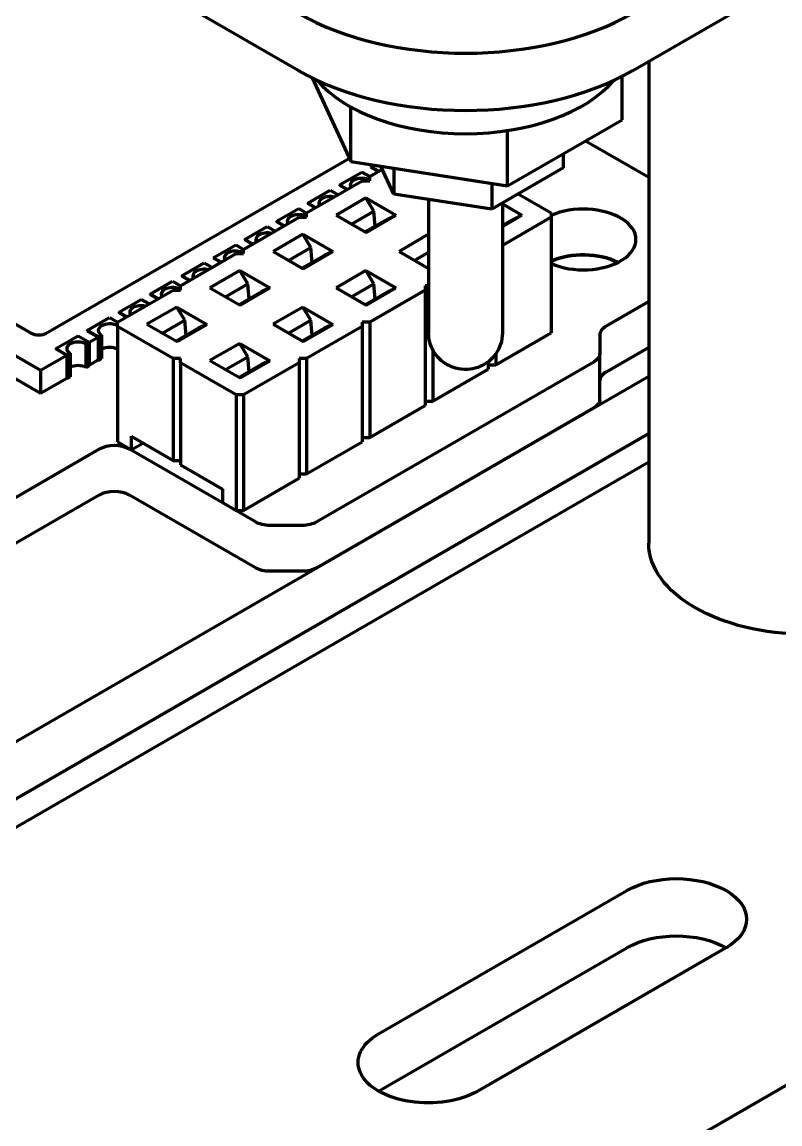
# Model space of a CAD drawing. Header units: millimetres. Extents: x 0 to 1189, y 0 to 841.
# Drawn here: x 671.43 to 693.03, y 221.42 to 252.82 of the extents above; entities that cross this region are included whole.
import ezdxf

# ---------------------------------------------------------------- set-up
doc = ezdxf.new("R2010")
doc.units = ezdxf.units.MM
doc.header["$LTSCALE"] = 0.75
doc.layers.add('Visible', color=7, linetype='Continuous', lineweight=70)

msp = doc.modelspace()

# ---------------------------------------------------------------- linework, layer by layer
at = {"layer": 'Visible', "extrusion": (0, 0.816497, 0.57735)}
for p, q in [((688.84, 251.444), (703.053, 259.65)), ((679.294, 251.444), (673.177, 254.976)), ((689.289, 251.704), (689.289, 237.972)), ((679.693, 251.232), (680.801, 248.844)), ((688.528, 250.04), (688.528, 251.275)), ((680.801, 248.844), (680.801, 250.399)), ((671.694, 243.949), (661.052, 250.094)), ((685.262, 248.154), (688.528, 250.04)), ((685.262, 248.154), (685.262, 249.73)), ((687.487, 249.439), (689.289, 248.398)), ((686.855, 249.074), (686.855, 248.665)), ((680.757, 248.937), (672.118, 243.949)), ((680.801, 248.844), (685.262, 248.154)), ((681.37, 248.699), (681.448, 248.744)), ((682.025, 247.918), (681.657, 248.712)), ((680.472, 248.181), (681.109, 248.548)), ((681.109, 248.548), (681.336, 248.417)), ((681.336, 248.418), (681.697, 248.627)), ((681.336, 248.296), (681.336, 248.418)), ((681.37, 248.699), (681.37, 248.691)), ((681.596, 248.569), (681.37, 248.699)), ((681.37, 248.691), (681.589, 248.565)), ((682.025, 248.655), (682.025, 247.918)), ((686.855, 248.665), (684.814, 247.487)), ((679.539, 247.381), (681.123, 248.296)), ((680.472, 248.181), (680.472, 248.173)), ((680.698, 248.05), (680.472, 248.181)), ((680.472, 248.173), (680.691, 248.046)), ((681.123, 248.296), (681.336, 248.296)), ((684.814, 248.223), (684.814, 247.487)), ((679.574, 247.662), (680.211, 248.03)), ((680.211, 248.03), (680.437, 247.899)), ((681.225, 247.812), (680.377, 247.322)), ((681.225, 247.812), (682.082, 247.318)), ((681.458, 247.434), (681.225, 247.812)), ((684.814, 247.487), (682.025, 247.918)), ((685.571, 247.924), (686.512, 247.381)), ((678.676, 247.144), (679.313, 247.511)), ((679.313, 247.511), (679.539, 247.38)), ((679.574, 247.662), (679.574, 247.654)), ((679.8, 247.532), (679.574, 247.662)), ((679.574, 247.654), (679.793, 247.528)), ((683.017, 247.765), (683.017, 243.953)), ((685.117, 247.662), (685.117, 243.953)), ((685.117, 247.64), (685.674, 247.318)), ((677.743, 246.344), (679.327, 247.259)), ((678.676, 247.144), (678.676, 247.136)), ((678.902, 247.013), (678.676, 247.144)), ((679.327, 247.259), (679.539, 247.259)), ((679.539, 247.259), (679.539, 247.381)), ((680.377, 247.322), (681.234, 246.828)), ((680.821, 247.066), (681.458, 247.434)), ((681.849, 247.208), (681.212, 246.84)), ((681.234, 246.828), (682.082, 247.318)), ((681.494, 247.004), (681.458, 247.434)), ((682.082, 247.318), (681.849, 247.208)), ((685.117, 246.996), (685.674, 247.318)), ((686.512, 247.259), (685.117, 246.453)), ((685.441, 247.208), (685.117, 247.021)), ((685.674, 247.318), (685.441, 247.208)), ((686.512, 247.381), (686.512, 247.259)), ((686.512, 247.259), (686.512, 243.968)), ((677.778, 246.625), (678.415, 246.993)), ((678.415, 246.993), (678.641, 246.862)), ((678.676, 247.136), (678.895, 247.009)), ((677.778, 246.625), (677.778, 246.617)), ((678.004, 246.495), (677.778, 246.625)), ((677.778, 246.617), (677.997, 246.491)), ((679.429, 246.775), (678.581, 246.286)), ((679.429, 246.775), (680.286, 246.281)), ((679.662, 246.397), (679.429, 246.775)), ((683.017, 246.773), (682.173, 246.286)), ((675.947, 245.307), (677.531, 246.222)), ((676.88, 246.107), (677.517, 246.474)), ((677.517, 246.474), (677.743, 246.343)), ((677.531, 246.222), (677.743, 246.222)), ((677.743, 246.222), (677.743, 246.344)), ((678.581, 246.286), (679.438, 245.791)), ((679.025, 246.029), (679.662, 246.397)), ((679.438, 245.791), (680.286, 246.281)), ((679.698, 245.967), (679.662, 246.397)), ((680.286, 246.281), (680.053, 246.172)), ((682.173, 246.286), (683.017, 245.798)), ((682.617, 246.029), (683.017, 246.26)), ((675.982, 245.589), (676.619, 245.956)), ((676.619, 245.956), (676.845, 245.825)), ((676.88, 246.107), (676.88, 246.099)), ((677.106, 245.976), (676.88, 246.107)), ((676.88, 246.099), (677.099, 245.972)), ((680.053, 246.172), (679.415, 245.804)), ((675.982, 245.589), (675.982, 245.58)), ((676.208, 245.458), (675.982, 245.589)), ((675.982, 245.58), (676.201, 245.454)), ((677.633, 245.738), (676.785, 245.249)), ((677.633, 245.738), (678.49, 245.244)), ((677.866, 245.36), (677.633, 245.738)), ((681.225, 245.738), (680.377, 245.249)), ((681.225, 245.738), (682.082, 245.244)), ((681.458, 245.36), (681.225, 245.738)), ((683.017, 245.809), (683.008, 245.804)), ((675.084, 245.07), (675.721, 245.437)), ((675.721, 245.437), (675.947, 245.306)), ((675.947, 245.185), (675.947, 245.307)), ((677.229, 244.992), (677.866, 245.36)), ((677.902, 244.93), (677.866, 245.36)), ((680.821, 244.992), (681.458, 245.36)), ((681.494, 244.93), (681.458, 245.36)), ((682.919, 245.307), (682.919, 245.185)), ((683.017, 245.307), (682.919, 245.307)), ((674.151, 244.27), (675.735, 245.185)), ((675.084, 245.07), (675.084, 245.062)), ((675.31, 244.94), (675.084, 245.07)), ((675.084, 245.062), (675.303, 244.935)), ((675.735, 245.185), (675.947, 245.185)), ((676.785, 245.249), (677.642, 244.754)), ((678.257, 245.135), (677.619, 244.767)), ((677.642, 244.754), (678.49, 245.244)), ((678.49, 245.244), (678.257, 245.135)), ((680.377, 245.249), (681.234, 244.754)), ((681.849, 245.135), (681.212, 244.767)), ((681.234, 244.754), (682.082, 245.244)), ((682.919, 245.185), (681.336, 244.27)), ((682.082, 245.244), (681.849, 245.135)), ((682.919, 245.185), (682.919, 241.894)), ((674.186, 244.552), (674.822, 244.919)), ((674.822, 244.919), (675.049, 244.788)), ((675.837, 244.702), (674.989, 244.212)), ((675.837, 244.702), (676.694, 244.207)), ((676.07, 244.323), (675.837, 244.702)), ((679.429, 244.702), (678.581, 244.212)), ((679.429, 244.702), (680.286, 244.207)), ((679.662, 244.323), (679.429, 244.702)), ((689.289, 244.856), (688.073, 244.153)), ((673.288, 244.033), (673.924, 244.401)), ((673.924, 244.401), (674.151, 244.27)), ((674.186, 244.552), (674.186, 244.543)), ((674.412, 244.421), (674.186, 244.552)), ((674.186, 244.543), (674.405, 244.417)), ((675.433, 243.955), (676.07, 244.323)), ((676.106, 243.893), (676.07, 244.323)), ((679.025, 243.955), (679.662, 244.323)), ((679.698, 243.893), (679.662, 244.323)), ((673.288, 244.033), (673.288, 244.025)), ((673.606, 243.849), (673.288, 244.033)), ((673.288, 244.025), (673.599, 243.845)), ((674.151, 244.148), (674.151, 244.27)), ((675.735, 243.233), (674.151, 244.148)), ((674.151, 244.148), (674.151, 240.857)), ((674.989, 244.212), (675.846, 243.717)), ((676.461, 244.098), (675.823, 243.73)), ((675.846, 243.717), (676.694, 244.207)), ((676.694, 244.207), (676.461, 244.098)), ((678.581, 244.212), (679.438, 243.717)), ((680.053, 244.098), (679.415, 243.73)), ((679.438, 243.717), (680.286, 244.207)), ((681.123, 244.148), (679.539, 243.233)), ((680.286, 244.207), (680.053, 244.098)), ((681.123, 244.27), (681.123, 244.148)), ((681.336, 244.27), (681.123, 244.27)), ((681.123, 244.148), (681.123, 240.857)), ((681.336, 244.27), (681.336, 240.98)), ((672.39, 243.515), (673.026, 243.882)), ((673.026, 243.882), (673.345, 243.698)), ((673.345, 243.698), (673.256, 243.647)), ((673.345, 243.698), (673.599, 243.845)), ((673.345, 243.698), (673.345, 243.029)), ((673.599, 243.845), (673.599, 243.192)), ((673.695, 243.9), (673.606, 243.849)), ((673.606, 243.849), (673.606, 243.18)), ((673.695, 243.9), (673.695, 243.231)), ((684.928, 243.054), (686.512, 243.968)), ((687.894, 243.903), (687.894, 243.374)), ((670.852, 243.537), (671.959, 242.898)), ((672.39, 243.515), (672.39, 243.506)), ((672.708, 243.331), (672.39, 243.515)), ((672.39, 243.506), (672.701, 243.327)), ((672.797, 243.382), (672.708, 243.331)), ((672.797, 243.382), (672.797, 242.712)), ((673.256, 242.978), (673.256, 243.647)), ((677.633, 243.665), (676.785, 243.175)), ((677.633, 243.665), (678.49, 243.17)), ((677.866, 243.286), (677.633, 243.665)), ((683.132, 243.483), (683.132, 242.017)), ((687.894, 242.067), (687.894, 243.374)), ((689.289, 243.549), (688.073, 242.847)), ((671.959, 242.898), (672.701, 243.327)), ((672.701, 243.327), (672.701, 242.674)), ((672.708, 243.331), (672.708, 242.661)), ((673.345, 243.045), (673.599, 243.192)), ((673.592, 243.188), (673.606, 243.18)), ((673.606, 243.18), (673.695, 243.231)), ((675.947, 243.233), (675.735, 243.233)), ((675.735, 243.233), (675.735, 240.327)), ((675.947, 243.111), (675.947, 243.233)), ((677.531, 242.196), (675.947, 243.111)), ((675.947, 243.111), (675.947, 240.204)), ((676.785, 243.175), (677.642, 242.68)), ((677.229, 242.918), (677.866, 243.286)), ((678.257, 243.061), (677.619, 242.693)), ((677.642, 242.68), (678.49, 243.17)), ((679.327, 243.111), (677.743, 242.196)), ((677.902, 242.856), (677.866, 243.286)), ((678.49, 243.17), (678.257, 243.061)), ((679.327, 243.233), (679.327, 243.111)), ((679.539, 243.233), (679.327, 243.233)), ((679.327, 243.111), (679.327, 239.82)), ((679.539, 243.233), (679.539, 239.943)), ((687.722, 243.134), (679.828, 238.577)), ((684.715, 243.142), (684.715, 242.931)), ((684.928, 243.362), (684.928, 243.054)), ((670.852, 242.884), (671.959, 242.245)), ((671.959, 242.898), (671.959, 242.245)), ((673.256, 242.978), (673.345, 243.029)), ((683.132, 242.017), (684.715, 242.931)), ((684.715, 243.054), (684.928, 243.054)), ((653.388, 222.005), (689.289, 242.733)), ((671.959, 242.245), (672.701, 242.674)), ((672.694, 242.67), (672.708, 242.661)), ((672.708, 242.661), (672.797, 242.712)), ((677.743, 242.196), (677.531, 242.196)), ((677.531, 242.196), (677.531, 238.906)), ((677.743, 242.196), (677.743, 238.906)), ((687.722, 241.828), (679.828, 237.27)), ((681.336, 240.98), (682.919, 241.894)), ((682.919, 242.017), (683.132, 242.017)), ((689.289, 241.1), (653.388, 220.372)), ((653.388, 220.372), (689.289, 241.1)), ((674.54, 241.017), (675.735, 240.327)), ((674.54, 241.017), (674.54, 240.633)), ((681.123, 240.98), (681.336, 240.98)), ((673.628, 240.647), (653.388, 228.962)), ((674.151, 240.857), (674.54, 240.633)), ((678.08, 238.577), (674.494, 240.647)), ((674.54, 240.633), (674.873, 240.825)), ((679.539, 239.943), (681.123, 240.857)), ((689.289, 240.283), (653.388, 219.556)), ((675.735, 240.327), (675.947, 240.327)), ((675.947, 240.204), (677.142, 239.514)), ((679.327, 239.943), (679.539, 239.943)), ((677.743, 238.906), (679.327, 239.82)), ((673.628, 239.341), (653.388, 227.655)), ((678.08, 237.27), (674.494, 239.341)), ((677.142, 239.514), (677.142, 239.131)), ((677.142, 239.131), (677.531, 238.906)), ((677.531, 238.906), (677.743, 238.906)), ((679.413, 238.477), (678.496, 238.477)), ((664.438, 205.921), (719.959, 237.976)), ((679.413, 237.171), (678.496, 237.171)), ((681.592, 223.99), (688.663, 228.072)), ((681.592, 222.357), (688.663, 226.439)), ((691.491, 226.439), (684.42, 222.357))]:
    msp.add_line(p, q, dxfattribs=at)
at = {"layer": 'Visible'}
for centre, major_axis, start_param, end_param in [((684.067, 255.833), (6.75, 0), 3.926991, 5.497787), ((684.067, 254.2), (-6.75, 0), 0.785398, 2.356194), ((684.067, 252.363), (4.715, 0), 3.597325, 5.827453), ((681.109, 248.181), (0.325, 0), 0.798233, 3.514666), ((680.211, 247.662), (0.325, 0), 1.197723, 3.514666), ((687.425, 246.627), (-1.5, 0), 0.91569, 5.367495), ((679.313, 247.144), (0.325, 0), 0.798233, 3.514666), ((678.415, 246.625), (-0.325, 0), 4.339316, 6.656258), ((677.517, 246.107), (0.325, 0), 0.798233, 3.514666), ((687.425, 245.321), (-1.5, 0), 3.996134, 5.367495), ((676.619, 245.589), (0.325, 0), 1.197723, 3.514666), ((675.721, 245.07), (0.325, 0), 0.798234, 3.514666), ((674.822, 244.552), (-0.325, 0), 4.339316, 6.656258), ((673.924, 244.033), (-0.325, 0), 3.939826, 7.068583), ((688.506, 243.903), (0.613, 0), 2.356198, 3.141596), ((673.026, 243.515), (-0.325, 0), 3.926991, 7.068583), ((673.924, 243.364), (0.325, 0), 0.798234, 2.356194), ((673.026, 242.845), (-0.325, 0), 3.926991, 5.497787), ((688.506, 242.597), (-0.613, 0), -0.785395, 0.000003), ((674.061, 240.397), (0.613, 0), 0.785398, 2.356194), ((674.061, 239.091), (-0.613, 0), 3.926991, 5.497787)]:
    msp.add_ellipse(centre, major_axis=major_axis, ratio=0.57735, start_param=start_param, end_param=end_param, dxfattribs=at)
at = {"layer": 'Visible', "extrusion": (-1e-16, -3e-16, -1)}
msp.add_ellipse((687.425, 245.321), major_axis=(1.5, 0), ratio=0.57735, start_param=4.057282, end_param=5.428644, dxfattribs=at)
at = {"layer": 'Visible', "extrusion": (-2e-16, -2e-16, -1)}
for centre, major_axis, start_param, end_param in [((671.906, 244.072), (0.3, 0), 0.785398, 2.356194), ((687.306, 243.374), (-0.587, 0), 3.141589, 3.92656), ((687.306, 242.067), (-0.587, 0), 3.141589, 3.92656), ((678.496, 238.817), (-0.587, 0), 4.712386, 5.497784), ((679.413, 238.817), (0.587, 0), 0.785829, 1.5708), ((678.496, 237.51), (-0.587, 0), 4.712386, 5.497784), ((679.413, 237.51), (-0.587, 0), 3.927422, 4.712392)]:
    msp.add_ellipse(centre, major_axis=major_axis, ratio=0.57735, start_param=start_param, end_param=end_param, dxfattribs=at)
at = {"layer": 'Visible', "extrusion": (-1e-16, -4e-16, -1)}
msp.add_ellipse((693.789, 237.972), major_axis=(-4.5, 0), ratio=0.57735, start_param=3.141593, end_param=6.283185, dxfattribs=at)
at = {"layer": 'Visible', "extrusion": (-2e-16, -1e-16, -1)}
for centre, major_axis, start_param, end_param in [((690.077, 227.256), (2, 0), 3.926991, 7.068583), ((690.077, 225.623), (-2, 0), 0.785398, 2.356194), ((683.006, 223.173), (2, 0), 0.785398, 3.926991)]:
    msp.add_ellipse(centre, major_axis=major_axis, ratio=0.57735, start_param=start_param, end_param=end_param, dxfattribs=at)
at = {"layer": 'Visible'}
msp.add_open_spline([(685.117, 243.953), (685.117, 243.844), (685.099, 243.736), (685.034, 243.536), (684.986, 243.446), (684.871, 243.281), (684.803, 243.213), (684.652, 243.09), (684.57, 243.045), (684.39, 242.967), (684.297, 242.945), (684.093, 242.918), (683.985, 242.921), (683.756, 242.963), (683.634, 243), (683.402, 243.147), (683.298, 243.232), (683.141, 243.454), (683.084, 243.566), (683.028, 243.777), (683.017, 243.865), (683.017, 243.953)], degree=3, knots=[5.497787, 5.497787, 5.497787, 5.497787, 5.682589, 5.682589, 5.87987, 5.87987, 6.116059, 6.116059, 6.425084, 6.425084, 6.846408, 6.846408, 7.380259, 7.380259, 7.898053, 7.898053, 8.251472, 8.251472, 8.48916, 8.48916, 8.63938, 8.63938, 8.63938, 8.63938], dxfattribs=at)

doc.saveas('drawing.dxf')
